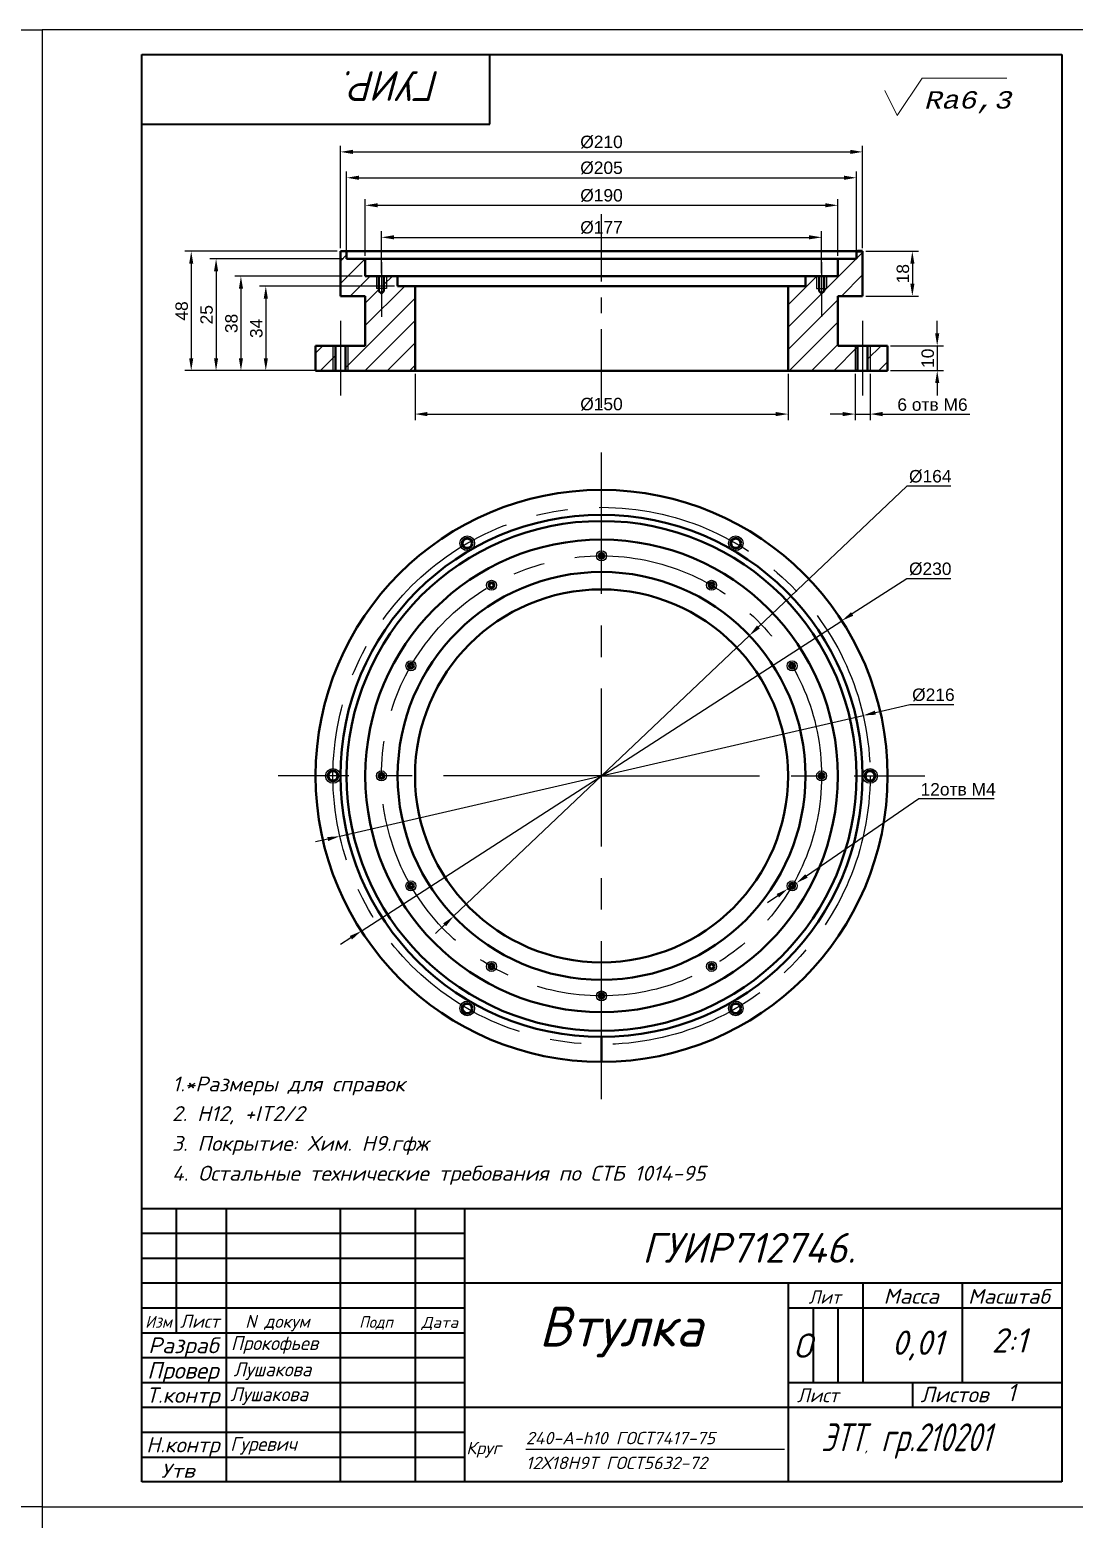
# Model space of a CAD drawing. Header units: millimetres. Extents: x 10739 to 32134, y 609 to 16625.
# Drawn here: x 29031.8 to 29241.8, y 2167.8 to 2467.3 of the extents above; entities that cross this region are included whole.
import ezdxf
from ezdxf.enums import TextEntityAlignment as Align

# ---------------------------------------------------------------- set-up
doc = ezdxf.new("R2010")
doc.units = ezdxf.units.MM
doc.linetypes.add('CENTER', pattern=[50.8, 31.75, -6.35, 6.35, -6.35])
for name, color, linetype in [('1', 2, 'Continuous'), ('разм', 3, 'Continuous'), ('РАМКА', 7, 'Continuous')]:
    doc.layers.add(name, color=color, linetype=linetype)
for name, color, linetype, lineweight in [('2', 1, 'Continuous', 60), ('разьеры', 10, 'Continuous', 25), ('тонкая-текст-02', 4, 'Continuous', 20)]:
    doc.layers.add(name, color=color, linetype=linetype, lineweight=lineweight)
doc.styles.add('6', font='cour.ttf', dxfattribs={"oblique": 15, "height": 3.5})
doc.styles.add('ADRF1', font='romans', dxfattribs={"oblique": 15})
doc.styles.add('ISOCPEUR', font='isocpeur.ttf', dxfattribs={"oblique": 15})
doc.styles.get("Standard").update_dxf_attribs({"font": 'arial.ttf'})
doc.dimstyles.new('ISO-25', dxfattribs={"dimtxt": 2.5, "dimasz": 2.5, "dimexe": 1.25, "dimexo": 0.625, "dimtad": 1, "dimtxsty": 'Standard', "dimcen": 2.5, "dimadec": 0, "dimazin": 0, "dimtfac": 1, "dimtmove": 0, "dimatfit": 3, "dimfxl": 1, "dimarcsym": 0})
doc.dimstyles.new('СВОЙ', dxfattribs={"dimtxt": 2.5, "dimasz": 2.5, "dimexe": 1.25, "dimexo": 0.625, "dimtad": 1, "dimtoh": 1, "dimtxsty": 'Standard', "dimcen": 2.5, "dimclrd": 256, "dimclre": 256, "dimadec": 0, "dimazin": 0, "dimtfac": 1, "dimtmove": 0, "dimatfit": 3, "dimfxl": 1, "dimarcsym": 0})
pattern_1 = [(45, (206.5095, -572.3923), (-2.24506403, 2.24506403), [])]

# ---------------------------------------------------------------- blocks, each defined once
blk = doc.blocks.new('*D420')
at = {"layer": 'Defpoints', "color": 0, "transparency": 16777216}
for p in [(29199.25, 2442.76), (29094.25, 2422.77), (29199.25, 2422.77)]:
    blk.add_point(p, dxfattribs=at)
at = {"layer": 'разьеры', "color": 0, "lineweight": -2, "transparency": 16777216}
for p, q in [((29094.25, 2423.39), (29094.25, 2444.01)), ((29199.25, 2423.39), (29199.25, 2444.01)), ((29096.75, 2442.76), (29196.75, 2442.76))]:
    blk.add_line(p, q, dxfattribs=at)
at = {"layer": 'разьеры', "color": 0, "transparency": 16777216}
for points in [[(29096.75, 2443.18), (29096.75, 2442.35), (29094.25, 2442.76)], [(29196.75, 2443.18), (29196.75, 2442.35), (29199.25, 2442.76)]]:
    blk.add_solid(points, dxfattribs=at)
at = {"layer": 'разьеры', "color": 0, "lineweight": 25, "transparency": 16777216, "insert": (29146.75, 2444.73), "char_height": 2.5, "attachment_point": 5}
blk.add_mtext('%%C210', dxfattribs=at)
blk = doc.blocks.new('*D421')
at = {"layer": 'Defpoints', "color": 0, "transparency": 16777216}
for p in [(29197.75, 2398.77), (29200.75, 2398.77), (29200.75, 2390.04)]:
    blk.add_point(p, dxfattribs=at)
at = {"layer": 'разьеры', "color": 0, "lineweight": -2, "transparency": 16777216}
for p, q in [((29197.75, 2398.14), (29197.75, 2388.79)), ((29200.75, 2398.14), (29200.75, 2388.79)), ((29195.25, 2390.04), (29192.75, 2390.04)), ((29197.75, 2390.04), (29200.75, 2390.04)), ((29203.25, 2390.04), (29220.84, 2390.04))]:
    blk.add_line(p, q, dxfattribs=at)
at = {"layer": 'разьеры', "color": 0, "transparency": 16777216}
for points in [[(29195.25, 2390.46), (29195.25, 2389.62), (29197.75, 2390.04)], [(29203.25, 2390.46), (29203.25, 2389.62), (29200.75, 2390.04)]]:
    blk.add_solid(points, dxfattribs=at)
at = {"layer": 'разьеры', "color": 0, "lineweight": 25, "transparency": 16777216, "insert": (29213.3, 2391.94), "char_height": 2.5, "attachment_point": 5}
blk.add_mtext('6 отв М6', dxfattribs=at)
blk = doc.blocks.new('*D422')
at = {"layer": 'Defpoints', "color": 0, "transparency": 16777216}
for p in [(29195.06, 2348.48), (29098.45, 2286.09)]:
    blk.add_point(p, dxfattribs=at)
at = {"layer": 'разьеры', "lineweight": -2, "transparency": 16777216}
for p, q in [((29208.11, 2356.91), (29197.16, 2349.84)), ((29216.97, 2356.91), (29208.11, 2356.91)), ((29098.45, 2286.09), (29195.06, 2348.48)), ((29096.35, 2284.74), (29094.25, 2283.38))]:
    blk.add_line(p, q, dxfattribs=at)
at = {"layer": 'разьеры', "transparency": 16777216}
for points in [[(29196.93, 2350.19), (29197.38, 2349.49), (29195.06, 2348.48)], [(29096.13, 2285.09), (29096.58, 2284.39), (29098.45, 2286.09)]]:
    blk.add_solid(points, dxfattribs=at)
at = {"layer": 'разьеры', "color": 0, "lineweight": 25, "transparency": 16777216, "insert": (29212.85, 2358.89), "char_height": 2.5, "attachment_point": 5}
blk.add_mtext('%%C230', dxfattribs=at)
blk = doc.blocks.new('*D423')
at = {"layer": 'Defpoints', "color": 0, "transparency": 16777216}
for p in [(29199.25, 2422.77), (29199.25, 2413.77), (29209.25, 2413.77)]:
    blk.add_point(p, dxfattribs=at)
at = {"layer": 'разьеры', "color": 0, "lineweight": -2, "transparency": 16777216}
for p, q in [((29199.88, 2422.77), (29210.5, 2422.77)), ((29209.25, 2420.27), (29209.25, 2416.27)), ((29199.88, 2413.77), (29210.5, 2413.77))]:
    blk.add_line(p, q, dxfattribs=at)
at = {"layer": 'разьеры', "color": 0, "transparency": 16777216}
for points in [[(29208.84, 2420.27), (29209.67, 2420.27), (29209.25, 2422.77)], [(29208.84, 2416.27), (29209.67, 2416.27), (29209.25, 2413.77)]]:
    blk.add_solid(points, dxfattribs=at)
at = {"layer": 'разьеры', "color": 0, "lineweight": 25, "transparency": 16777216, "insert": (29207.35, 2418.27), "char_height": 2.5, "attachment_point": 5, "rotation": 90}
blk.add_mtext('18', dxfattribs=at)
blk = doc.blocks.new('*U414')
at = {"lineweight": 25}
blk.add_circle((0, 0), 1.48, dxfattribs=at)
at = {"lineweight": 60}
blk.add_circle((0, 0), 1, dxfattribs=at)
blk = doc.blocks.new('*U416')
at = {"color": 0, "linetype": 'ByBlock', "lineweight": -2, "transparency": 16777216}
for p, rotation in [((28913.24, 2939.65), 120), ((28967.24, 2939.65), 60.00000000000001), ((28886.24, 2892.88), 180), ((28913.24, 2846.12), 240), ((28967.24, 2846.12), 299.9999999999999)]:
    blk.add_blockref('*U414', p, dxfattribs=dict(at, rotation=rotation))
blk.add_blockref('*U414', (28994.24, 2892.88), dxfattribs=at)
blk = doc.blocks.new('*D424')
at = {"layer": 'Defpoints', "color": 0, "transparency": 16777216}
for p in [(29094.25, 2422.77), (29064.25, 2398.77), (29094.25, 2398.77)]:
    blk.add_point(p, dxfattribs=at)
at = {"layer": 'разьеры', "color": 0, "lineweight": -2, "transparency": 16777216}
for p, q in [((29093.63, 2422.77), (29063, 2422.77)), ((29064.25, 2420.27), (29064.25, 2401.27)), ((29093.63, 2398.77), (29063, 2398.77))]:
    blk.add_line(p, q, dxfattribs=at)
at = {"layer": 'разьеры', "color": 0, "transparency": 16777216}
for points in [[(29063.84, 2420.27), (29064.67, 2420.27), (29064.25, 2422.77)], [(29063.84, 2401.27), (29064.67, 2401.27), (29064.25, 2398.77)]]:
    blk.add_solid(points, dxfattribs=at)
at = {"layer": 'разьеры', "color": 0, "lineweight": 25, "transparency": 16777216, "insert": (29062.35, 2410.77), "char_height": 2.5, "attachment_point": 5, "rotation": 90}
blk.add_mtext('48', dxfattribs=at)
blk = doc.blocks.new('*D425')
at = {"layer": 'Defpoints', "color": 0, "transparency": 16777216}
for p in [(29204.25, 2403.77), (29204.25, 2398.77), (29214.25, 2398.77)]:
    blk.add_point(p, dxfattribs=at)
at = {"layer": 'разьеры', "color": 0, "lineweight": -2, "transparency": 16777216}
for p, q in [((29214.25, 2406.27), (29214.25, 2408.77)), ((29204.88, 2403.77), (29215.5, 2403.77)), ((29214.25, 2403.77), (29214.25, 2398.77)), ((29204.88, 2398.77), (29215.5, 2398.77)), ((29214.25, 2396.27), (29214.25, 2393.77))]:
    blk.add_line(p, q, dxfattribs=at)
at = {"layer": 'разьеры', "color": 0, "transparency": 16777216}
for points in [[(29213.83, 2406.27), (29214.67, 2406.27), (29214.25, 2403.77)], [(29213.83, 2396.27), (29214.67, 2396.27), (29214.25, 2398.77)]]:
    blk.add_solid(points, dxfattribs=at)
at = {"layer": 'разьеры', "color": 0, "lineweight": 25, "transparency": 16777216, "insert": (29212.35, 2401.27), "char_height": 2.5, "attachment_point": 5, "rotation": 90}
blk.add_mtext('10', dxfattribs=at)
blk = doc.blocks.new('*D426')
at = {"layer": 'Defpoints', "color": 0, "transparency": 16777216}
for p in [(29198, 2437.56), (29095.5, 2421.27), (29198, 2421.27)]:
    blk.add_point(p, dxfattribs=at)
at = {"layer": 'разьеры', "color": 0, "lineweight": -2, "transparency": 16777216}
for p, q in [((29095.5, 2421.89), (29095.5, 2438.81)), ((29198, 2421.89), (29198, 2438.81)), ((29098, 2437.56), (29195.5, 2437.56))]:
    blk.add_line(p, q, dxfattribs=at)
at = {"layer": 'разьеры', "color": 0, "transparency": 16777216}
for points in [[(29098, 2437.98), (29098, 2437.14), (29095.5, 2437.56)], [(29195.5, 2437.98), (29195.5, 2437.14), (29198, 2437.56)]]:
    blk.add_solid(points, dxfattribs=at)
at = {"layer": 'разьеры', "color": 0, "lineweight": 25, "transparency": 16777216, "insert": (29146.75, 2439.53), "char_height": 2.5, "attachment_point": 5}
blk.add_mtext('%%C205', dxfattribs=at)
blk = doc.blocks.new('*D427')
at = {"layer": 'Defpoints', "color": 0, "transparency": 16777216}
for p in [(29194.25, 2432.02), (29099.25, 2421.27), (29194.25, 2421.27)]:
    blk.add_point(p, dxfattribs=at)
at = {"layer": 'разьеры', "color": 0, "lineweight": -2, "transparency": 16777216}
for p, q in [((29099.25, 2421.89), (29099.25, 2433.27)), ((29101.75, 2432.02), (29191.75, 2432.02)), ((29194.25, 2421.89), (29194.25, 2433.27))]:
    blk.add_line(p, q, dxfattribs=at)
at = {"layer": 'разьеры', "color": 0, "transparency": 16777216}
for points in [[(29101.75, 2432.44), (29101.75, 2431.61), (29099.25, 2432.02)], [(29191.75, 2432.44), (29191.75, 2431.61), (29194.25, 2432.02)]]:
    blk.add_solid(points, dxfattribs=at)
at = {"layer": 'разьеры', "color": 0, "lineweight": 25, "transparency": 16777216, "insert": (29146.75, 2433.99), "char_height": 2.5, "attachment_point": 5}
blk.add_mtext('%%C190', dxfattribs=at)
blk = doc.blocks.new('*D428')
at = {"layer": 'Defpoints', "color": 0, "transparency": 16777216}
for p in [(29099.25, 2417.77), (29074.25, 2398.77), (29099.25, 2398.77)]:
    blk.add_point(p, dxfattribs=at)
at = {"layer": 'разьеры', "color": 0, "lineweight": -2, "transparency": 16777216}
for p, q in [((29098.63, 2417.77), (29073, 2417.77)), ((29074.25, 2415.27), (29074.25, 2401.27)), ((29098.63, 2398.77), (29073, 2398.77))]:
    blk.add_line(p, q, dxfattribs=at)
at = {"layer": 'разьеры', "color": 0, "transparency": 16777216}
for points in [[(29073.84, 2415.27), (29074.67, 2415.27), (29074.25, 2417.77)], [(29073.84, 2401.27), (29074.67, 2401.27), (29074.25, 2398.77)]]:
    blk.add_solid(points, dxfattribs=at)
at = {"layer": 'разьеры', "color": 0, "lineweight": 25, "transparency": 16777216, "insert": (29072.35, 2408.27), "char_height": 2.5, "attachment_point": 5, "rotation": 90}
blk.add_mtext('38', dxfattribs=at)
blk = doc.blocks.new('*D429')
at = {"layer": 'Defpoints', "color": 0, "transparency": 16777216}
for p in [(29095.5, 2421.27), (29069.25, 2398.77), (29095.75, 2398.77)]:
    blk.add_point(p, dxfattribs=at)
at = {"layer": 'разьеры', "color": 0, "lineweight": -2, "transparency": 16777216}
for p, q in [((29094.88, 2421.27), (29068, 2421.27)), ((29069.25, 2418.77), (29069.25, 2401.27)), ((29095.13, 2398.77), (29068, 2398.77))]:
    blk.add_line(p, q, dxfattribs=at)
at = {"layer": 'разьеры', "color": 0, "transparency": 16777216}
for points in [[(29068.84, 2418.77), (29069.67, 2418.77), (29069.25, 2421.27)], [(29068.84, 2401.27), (29069.67, 2401.27), (29069.25, 2398.77)]]:
    blk.add_solid(points, dxfattribs=at)
at = {"layer": 'разьеры', "color": 0, "lineweight": 25, "transparency": 16777216, "insert": (29067.35, 2410.02), "char_height": 2.5, "attachment_point": 5, "rotation": 90}
blk.add_mtext('25', dxfattribs=at)
blk = doc.blocks.new('*D430')
at = {"layer": 'Defpoints', "color": 0, "transparency": 16777216}
for p in [(29105.75, 2415.77), (29079.25, 2398.77), (29105.75, 2398.77)]:
    blk.add_point(p, dxfattribs=at)
at = {"layer": 'разьеры', "color": 0, "lineweight": -2, "transparency": 16777216}
for p, q in [((29105.13, 2415.77), (29078, 2415.77)), ((29079.25, 2413.27), (29079.25, 2401.27)), ((29105.13, 2398.77), (29078, 2398.77))]:
    blk.add_line(p, q, dxfattribs=at)
at = {"layer": 'разьеры', "color": 0, "transparency": 16777216}
for points in [[(29078.84, 2413.27), (29079.67, 2413.27), (29079.25, 2415.77)], [(29078.84, 2401.27), (29079.67, 2401.27), (29079.25, 2398.77)]]:
    blk.add_solid(points, dxfattribs=at)
at = {"layer": 'разьеры', "color": 0, "lineweight": 25, "transparency": 16777216, "insert": (29077.35, 2407.27), "char_height": 2.5, "attachment_point": 5, "rotation": 90}
blk.add_mtext('34', dxfattribs=at)
blk = doc.blocks.new('*D431')
at = {"layer": 'Defpoints', "color": 0, "transparency": 16777216}
for p in [(29191, 2425.58), (29102.5, 2417.77), (29191, 2417.77)]:
    blk.add_point(p, dxfattribs=at)
at = {"layer": 'разьеры', "color": 0, "lineweight": -2, "transparency": 16777216}
for p, q in [((29102.5, 2418.39), (29102.5, 2426.83)), ((29191, 2418.39), (29191, 2426.83)), ((29105, 2425.58), (29188.5, 2425.58))]:
    blk.add_line(p, q, dxfattribs=at)
at = {"layer": 'разьеры', "color": 0, "transparency": 16777216}
for points in [[(29105, 2426), (29105, 2425.17), (29102.5, 2425.58)], [(29188.5, 2426), (29188.5, 2425.17), (29191, 2425.58)]]:
    blk.add_solid(points, dxfattribs=at)
at = {"layer": 'разьеры', "color": 0, "lineweight": 25, "transparency": 16777216, "insert": (29146.75, 2427.55), "char_height": 2.5, "attachment_point": 5}
blk.add_mtext('%%C177', dxfattribs=at)
blk = doc.blocks.new('*D419')
at = {"layer": 'Defpoints', "color": 0, "transparency": 16777216}
for p in [(29184.25, 2294.6), (29185.9, 2295.73)]:
    blk.add_point(p, dxfattribs=at)
at = {"layer": 'разьеры', "lineweight": -2, "transparency": 16777216}
for p, q in [((29210.55, 2312.67), (29187.96, 2297.15)), ((29225.73, 2312.67), (29210.55, 2312.67)), ((29184.25, 2294.6), (29185.9, 2295.73)), ((29182.19, 2293.18), (29180.13, 2291.77))]:
    blk.add_line(p, q, dxfattribs=at)
at = {"layer": 'разьеры', "transparency": 16777216}
for points in [[(29187.72, 2297.49), (29188.2, 2296.8), (29185.9, 2295.73)], [(29181.96, 2293.53), (29182.43, 2292.84), (29184.25, 2294.6)]]:
    blk.add_solid(points, dxfattribs=at)
at = {"layer": 'разьеры', "color": 0, "lineweight": 25, "transparency": 16777216, "insert": (29218.46, 2314.57), "char_height": 2.5, "attachment_point": 5}
blk.add_mtext('12отв М4', dxfattribs=at)
blk = doc.blocks.new('*D432')
at = {"layer": 'Defpoints', "color": 0, "transparency": 16777216}
for p in [(29199.37, 2329.43), (29094.14, 2305.15)]:
    blk.add_point(p, dxfattribs=at)
at = {"layer": 'разьеры', "lineweight": -2, "transparency": 16777216}
for p, q in [((29208.73, 2331.59), (29201.81, 2329.99)), ((29217.6, 2331.59), (29208.73, 2331.59)), ((29094.14, 2305.15), (29199.37, 2329.43)), ((29091.7, 2304.58), (29089.27, 2304.02))]:
    blk.add_line(p, q, dxfattribs=at)
at = {"layer": 'разьеры', "transparency": 16777216}
for points in [[(29201.71, 2330.4), (29201.9, 2329.59), (29199.37, 2329.43)], [(29091.61, 2304.99), (29091.79, 2304.18), (29094.14, 2305.15)]]:
    blk.add_solid(points, dxfattribs=at)
at = {"layer": 'разьеры', "color": 0, "lineweight": 25, "transparency": 16777216, "insert": (29213.48, 2333.56), "char_height": 2.5, "attachment_point": 5}
blk.add_mtext('%%C216', dxfattribs=at)
blk = doc.blocks.new('*D433')
at = {"layer": 'Defpoints', "color": 0, "transparency": 16777216}
for p in [(29176.49, 2345.52), (29117.02, 2289.06)]:
    blk.add_point(p, dxfattribs=at)
at = {"layer": 'разьеры', "lineweight": -2, "transparency": 16777216}
for p, q in [((29208.11, 2375.53), (29178.3, 2347.24)), ((29216.97, 2375.53), (29208.11, 2375.53)), ((29117.02, 2289.06), (29176.49, 2345.52)), ((29115.2, 2287.34), (29113.39, 2285.62))]:
    blk.add_line(p, q, dxfattribs=at)
at = {"layer": 'разьеры', "transparency": 16777216}
for points in [[(29178.02, 2347.54), (29178.59, 2346.93), (29176.49, 2345.52)], [(29114.92, 2287.64), (29115.49, 2287.04), (29117.02, 2289.06)]]:
    blk.add_solid(points, dxfattribs=at)
at = {"layer": 'разьеры', "color": 0, "lineweight": 25, "transparency": 16777216, "insert": (29212.85, 2377.5), "char_height": 2.5, "attachment_point": 5}
blk.add_mtext('%%C164', dxfattribs=at)
blk = doc.blocks.new('*U417')
at = {"lineweight": 25}
blk.add_circle((0, 0), 1, dxfattribs=at)
at = {"lineweight": 60}
blk.add_circle((0, 0), 0.5, dxfattribs=at)
blk = doc.blocks.new('*U418')
at = {"color": 0, "linetype": 'ByBlock', "lineweight": -2, "transparency": 16777216}
for p, rotation in [((28940.24, 2937.13), 89.99999999999997), ((28918.12, 2931.21), 119.9999999999999), ((28962.37, 2931.21), 59.99999999999997), ((28901.92, 2915.01), 149.9999999999999), ((28978.57, 2915.01), 29.99999999999999), ((28895.99, 2892.88), 180), ((28901.92, 2870.76), 209.9999999999999), ((28978.57, 2870.76), 329.9999999999998), ((28918.12, 2854.56), 239.9999999999999), ((28962.37, 2854.56), 299.9999999999998), ((28940.24, 2848.63), 269.9999999999999)]:
    blk.add_blockref('*U417', p, dxfattribs=dict(at, rotation=rotation))
blk.add_blockref('*U417', (28984.49, 2892.88), dxfattribs=at)
blk = doc.blocks.new('*D434')
at = {"layer": 'Defpoints', "color": 0, "transparency": 16777216}
for p in [(29109.25, 2398.77), (29184.25, 2398.77), (29184.25, 2390.04)]:
    blk.add_point(p, dxfattribs=at)
at = {"layer": 'разьеры', "lineweight": -2, "transparency": 16777216}
for p, q in [((29109.25, 2398.14), (29109.25, 2388.79)), ((29184.25, 2398.14), (29184.25, 2388.79)), ((29111.75, 2390.04), (29181.75, 2390.04))]:
    blk.add_line(p, q, dxfattribs=at)
at = {"layer": 'разьеры', "transparency": 16777216}
for points in [[(29111.75, 2390.46), (29111.75, 2389.62), (29109.25, 2390.04)], [(29181.75, 2390.46), (29181.75, 2389.62), (29184.25, 2390.04)]]:
    blk.add_solid(points, dxfattribs=at)
at = {"layer": 'разьеры', "color": 0, "lineweight": 25, "transparency": 16777216, "insert": (29146.75, 2392.01), "char_height": 2.5, "attachment_point": 5}
blk.add_mtext('%%C150', dxfattribs=at)

msp = doc.modelspace()

# ---------------------------------------------------------------- hatches: boundary and pattern name
at = {"lineweight": 25}
h = msp.add_hatch(dxfattribs=at)
h.set_pattern_fill('ANSI31', color=256)
h.set_pattern_definition(pattern_1)
h.paths.add_polyline_path([(29094.25423, 2422.76838), (29095.50423, 2422.76838), (29095.50423, 2421.26838), (29099.25423, 2421.26838), (29099.25423, 2417.76838), (29101.50423, 2417.76838), (29101.50423, 2415.26838), (29102.00423, 2415.26838), (29102.00423, 2414.77559), (29102.50423, 2414.2828), (29103.00423, 2414.77559), (29103.00423, 2415.26838), (29103.50423, 2415.26838), (29103.50423, 2417.76838), (29105.75423, 2417.76838), (29105.75423, 2415.76838), (29109.25423, 2415.76838), (29109.25423, 2398.76838), (29095.75423, 2398.76838), (29095.75423, 2403.76838), (29099.25423, 2403.76838), (29099.25423, 2413.76838), (29094.25423, 2413.76838)])
h.paths.add_polyline_path([(29101.50423, 2417.76838), (29102.00423, 2417.76838), (29102.00423, 2415.26838), (29101.50423, 2415.26838)], flags=17)
h.paths.add_polyline_path([(29103.00423, 2417.76838), (29103.50423, 2417.76838), (29103.50423, 2415.26838), (29103.00423, 2415.26838)], flags=17)
h.paths.add_polyline_path([(29089.25423, 2403.76838), (29092.75423, 2403.76838), (29092.75423, 2398.76838), (29089.25423, 2398.76838)])
h.paths.add_polyline_path([(29092.75423, 2403.76838), (29093.25423, 2403.76838), (29093.25423, 2398.76838), (29092.75423, 2398.76838)])
h.paths.add_polyline_path([(29095.25423, 2403.76838), (29095.75423, 2403.76838), (29095.75423, 2398.76838), (29095.25423, 2398.76838)], flags=17)
h = msp.add_hatch(dxfattribs=at)
h.set_pattern_fill('ANSI31', color=256)
h.set_pattern_definition(pattern_1)
h.paths.add_polyline_path([(29199.25423, 2422.76838), (29198.00423, 2422.76838), (29198.00423, 2421.26838), (29194.25423, 2421.26838), (29194.25423, 2417.76838), (29192.00423, 2417.76838), (29192.00423, 2415.26838), (29191.50423, 2415.26838), (29191.50423, 2414.77559), (29191.00423, 2414.2828), (29190.50423, 2414.77559), (29190.50423, 2415.26838), (29190.00423, 2415.26838), (29190.00423, 2417.76838), (29187.75423, 2417.76838), (29187.75423, 2415.76838), (29184.25423, 2415.76838), (29184.25423, 2398.76838), (29197.75423, 2398.76838), (29197.75423, 2403.76838), (29194.25423, 2403.76838), (29194.25423, 2413.76838), (29199.25423, 2413.76838)])
h.paths.add_polyline_path([(29192.00423, 2417.76838), (29191.50423, 2417.76838), (29191.50423, 2415.26838), (29192.00423, 2415.26838)], flags=17)
h.paths.add_polyline_path([(29190.50423, 2417.76838), (29190.00423, 2417.76838), (29190.00423, 2415.26838), (29190.50423, 2415.26838)], flags=17)
h.paths.add_polyline_path([(29204.25423, 2403.76838), (29200.75423, 2403.76838), (29200.75423, 2398.76838), (29204.25423, 2398.76838)])
h.paths.add_polyline_path([(29200.75423, 2403.76838), (29200.25423, 2403.76838), (29200.25423, 2398.76838), (29200.75423, 2398.76838)])
h.paths.add_polyline_path([(29198.25423, 2403.76838), (29197.75423, 2403.76838), (29197.75423, 2398.76838), (29198.25423, 2398.76838)], flags=17)

# ---------------------------------------------------------------- linework, layer by layer
at = {"color": 0, "lineweight": 40}
for p, q in [((29054.29592, 2175.31534), (29054.29592, 2462.31534)), ((29054.29592, 2462.31534), (29239.29592, 2462.31534)), ((29124.29592, 2448.31534), (29124.29592, 2462.31534)), ((29239.29592, 2462.31534), (29239.29592, 2175.31534)), ((29054.29592, 2448.31534), (29124.29592, 2448.31534)), ((29054.29592, 2230.31534), (29239.29592, 2230.31534)), ((29061.29592, 2205.31534), (29061.29592, 2230.31534)), ((29071.29592, 2230.31534), (29071.29592, 2175.31534)), ((29094.29592, 2175.31534), (29094.29592, 2230.31534)), ((29109.29592, 2230.31534), (29109.29592, 2175.31534)), ((29119.29592, 2175.31534), (29119.29592, 2230.31534)), ((29054.29592, 2225.31534), (29119.29592, 2225.31534)), ((29054.29592, 2220.31534), (29119.29592, 2220.31534)), ((29054.29592, 2215.31534), (29119.29592, 2215.31534)), ((29119.29592, 2215.31534), (29239.29592, 2215.31534)), ((29184.29592, 2215.31534), (29184.29592, 2175.31534)), ((29199.29592, 2215.31534), (29199.29592, 2195.31534)), ((29219.29592, 2215.31534), (29219.29592, 2195.31534)), ((29054.29592, 2210.31534), (29119.29592, 2210.31534)), ((29184.29592, 2210.31534), (29239.29592, 2210.31534)), ((29189.29592, 2210.31534), (29189.29592, 2195.31534)), ((29194.29592, 2210.31534), (29194.29592, 2195.31534)), ((29054.29592, 2205.31534), (29119.29592, 2205.31534)), ((29054.29592, 2200.31534), (29119.29592, 2200.31534)), ((29054.29592, 2195.31534), (29119.29592, 2195.31534)), ((29184.29592, 2195.31534), (29239.29592, 2195.31534)), ((29209.29592, 2195.31534), (29209.29592, 2190.31534)), ((29054.29592, 2190.31534), (29119.29592, 2190.31534)), ((29119.29592, 2190.31534), (29239.29592, 2190.31534)), ((29054.29592, 2185.31534), (29119.29592, 2185.31534)), ((29054.29592, 2180.31534), (29119.29592, 2180.31534)), ((29239.29592, 2175.31534), (29054.29592, 2175.31534))]:
    msp.add_line(p, q, dxfattribs=at)
at = {"linetype": 'CENTER', "lineweight": 25, "ltscale": 0.5}
for p, q in [((29146.75423, 2391.26838), (29146.75423, 2430.26838)), ((29094.25423, 2408.76838), (29094.25423, 2393.76838)), ((29199.25423, 2408.76838), (29199.25423, 2393.76838))]:
    msp.add_line(p, q, dxfattribs=at)
at = {"lineweight": 50}
for p, q in [((29094.25423, 2422.76838), (29095.25423, 2422.76838)), ((29095.50423, 2422.76838), (29094.25423, 2422.76838)), ((29094.25423, 2422.76838), (29094.25423, 2413.76838)), ((29095.50423, 2422.76838), (29146.75423, 2422.76838)), ((29095.50423, 2421.26838), (29095.50423, 2422.76838)), ((29095.50423, 2421.26838), (29099.25423, 2421.26838)), ((29095.50423, 2421.26838), (29099.25423, 2421.26838)), ((29099.25423, 2421.26838), (29099.25423, 2417.76838)), ((29099.25423, 2421.26838), (29146.75423, 2421.26838)), ((29198.00423, 2422.76838), (29146.75423, 2422.76838)), ((29194.25423, 2421.26838), (29146.75423, 2421.26838)), ((29198.00423, 2421.26838), (29194.25423, 2421.26838)), ((29198.00423, 2421.26838), (29194.25423, 2421.26838)), ((29194.25423, 2421.26838), (29194.25423, 2417.76838)), ((29198.00423, 2422.76838), (29199.25423, 2422.76838)), ((29198.00423, 2422.76838), (29198.00423, 2421.26838)), ((29198.00423, 2422.76838), (29198.00423, 2421.26838)), ((29199.25423, 2422.76838), (29199.25423, 2413.76838)), ((29099.25423, 2417.76838), (29105.75423, 2417.76838)), ((29102.00423, 2417.76838), (29102.00423, 2414.77559)), ((29103.00423, 2417.76838), (29103.00423, 2415.26838)), ((29105.75423, 2417.76838), (29105.75423, 2415.76838)), ((29105.75423, 2417.76838), (29146.75423, 2417.76838)), ((29187.75423, 2417.76838), (29146.75423, 2417.76838)), ((29194.25423, 2417.76838), (29187.75423, 2417.76838)), ((29187.75423, 2417.76838), (29187.75423, 2415.76838)), ((29190.50423, 2417.76838), (29190.50423, 2415.26838)), ((29191.50423, 2417.76838), (29191.50423, 2414.77559)), ((29102.50423, 2414.2828), (29102.00423, 2414.77559)), ((29103.00423, 2414.77559), (29102.50423, 2414.2828)), ((29103.00423, 2415.26838), (29103.00423, 2414.77559)), ((29105.75423, 2415.76838), (29109.25423, 2415.76838)), ((29109.25423, 2415.76838), (29109.25423, 2398.76838)), ((29109.25423, 2415.76838), (29146.75423, 2415.76838)), ((29184.25423, 2415.76838), (29146.75423, 2415.76838)), ((29187.75423, 2415.76838), (29184.25423, 2415.76838)), ((29184.25423, 2415.76838), (29184.25423, 2398.76838)), ((29190.50423, 2415.26838), (29190.50423, 2414.77559)), ((29190.50423, 2414.77559), (29191.00423, 2414.2828)), ((29191.00423, 2414.2828), (29191.50423, 2414.77559)), ((29099.25423, 2413.76838), (29094.25423, 2413.76838)), ((29099.25423, 2413.76838), (29099.25423, 2403.76838)), ((29194.25423, 2413.76838), (29199.25423, 2413.76838)), ((29194.25423, 2413.76838), (29194.25423, 2403.76838)), ((29089.25423, 2403.76838), (29099.25423, 2403.76838)), ((29089.25423, 2403.76838), (29089.25423, 2398.76838)), ((29204.25423, 2403.76838), (29194.25423, 2403.76838)), ((29204.25423, 2403.76838), (29204.25423, 2398.76838)), ((29109.25423, 2398.76838), (29089.25423, 2398.76838)), ((29109.25423, 2398.76838), (29146.75423, 2398.76838)), ((29184.25423, 2398.76838), (29146.75423, 2398.76838)), ((29184.25423, 2398.76838), (29204.25423, 2398.76838)), ((29146.75423, 2259.78894), (29146.75423, 2264.78894))]:
    msp.add_line(p, q, dxfattribs=at)
at = {"linetype": 'CENTER', "lineweight": 25}
for p, q in [((29102.50423, 2420.58275), (29102.50423, 2409.62212)), ((29191.00423, 2420.58275), (29191.00423, 2409.62212)), ((29146.75423, 2252.28894), (29146.75423, 2382.28894)), ((29146.75423, 2317.28894), (29081.75423, 2317.28894)), ((29146.75423, 2317.28894), (29211.75423, 2317.28894))]:
    msp.add_line(p, q, dxfattribs=at)
at = {"lineweight": 60}
msp.add_line((29199.25423, 2422.76838), (29198.25423, 2422.76838), dxfattribs=at)
at = {"lineweight": 25}
for p, q in [((29103.50423, 2415.26838), (29101.50423, 2415.26838)), ((29190.00423, 2415.26838), (29192.00423, 2415.26838))]:
    msp.add_line(p, q, dxfattribs=at)
at = {"lineweight": 50}
for radius in [57.5, 52.5, 51.25, 47.5, 41, 37.5]:
    msp.add_circle((29146.75423, 2317.28894), radius, dxfattribs=at)
at = {"linetype": 'CENTER', "lineweight": 25}
for radius in [54, 44.25]:
    msp.add_circle((29146.75423, 2317.28894), radius, dxfattribs=at)
at = {"layer": '1', "color": 7}
for p, q in [((29101.50423, 2417.76838), (29101.50423, 2415.26838)), ((29103.50423, 2417.76838), (29103.50423, 2415.26838)), ((29190.00423, 2417.76838), (29190.00423, 2415.26838)), ((29192.00423, 2417.76838), (29192.00423, 2415.26838))]:
    msp.add_line(p, q, dxfattribs=at)
at = {"layer": '1', "color": 7, "lineweight": 50}
for p, q in [((29093.25423, 2403.76838), (29093.25423, 2398.76838)), ((29095.25423, 2403.76838), (29095.25423, 2398.76838)), ((29198.25423, 2403.76838), (29198.25423, 2398.76838)), ((29200.25423, 2403.76838), (29200.25423, 2398.76838))]:
    msp.add_line(p, q, dxfattribs=at)
at = {"layer": '2', "color": 7, "lineweight": 50}
for p, q in [((29101.00423, 2417.76838), (29104.00423, 2417.76838)), ((29192.50423, 2417.76838), (29189.50423, 2417.76838))]:
    msp.add_line(p, q, dxfattribs=at)
at = {"layer": '2', "color": 7, "lineweight": 25}
for p, q in [((29092.75423, 2403.76838), (29092.75423, 2398.76838)), ((29095.75423, 2403.76838), (29095.75423, 2398.76838)), ((29197.75423, 2403.76838), (29197.75423, 2398.76838)), ((29200.75423, 2403.76838), (29200.75423, 2398.76838))]:
    msp.add_line(p, q, dxfattribs=at)
at = {"layer": 'разм', "color": 7}
msp.add_line((29131.54211, 2181.88299), (29183.54211, 2181.88299), dxfattribs=at)
at = {"layer": 'разьеры', "color": 0}
for p, q in [((28824.29592, 2467.31534), (29034.29592, 2467.31534)), ((29034.29592, 2467.31534), (29034.29592, 2170.31534)), ((29244.29592, 2467.31534), (29034.29592, 2467.31534)), ((29034.29592, 2170.31534), (28824.29592, 2170.31534)), ((29034.29592, 2170.31534), (29034.29592, 1873.31534))]:
    msp.add_line(p, q, dxfattribs=at)
at = {"layer": 'РАМКА', "color": 7, "lineweight": -3}
msp.add_line((29034.29592, 2170.31534), (29664.29592, 2170.31534), dxfattribs=at)
at = {"layer": 'тонкая-текст-02', "color": 7, "lineweight": 20}
for p, q in [((29206.23064, 2450.07816), (29211.23064, 2457.57816)), ((29211.23064, 2457.57816), (29228.23064, 2457.57816)), ((29203.73064, 2455.07816), (29206.23064, 2450.07816))]:
    msp.add_line(p, q, dxfattribs=at)

# ---------------------------------------------------------------- block references
at = {"lineweight": 25}
for name in ['*U416', '*U418']:
    msp.add_blockref(name, (206.50945, -575.59476), dxfattribs=at)

# ---------------------------------------------------------------- texts
at = {"color": 0, "lineweight": 40, "style": 'ISOCPEUR', "oblique": 15}
for s, height, p, p2 in [('Лит', 2.688645, (29188.3969, 2211.15581), (29194.84965, 2211.15581)), ('Масса', 3.01234, (29203.45331, 2211.15581), (29214.59897, 2211.15581)), ('Масштаб', 2.933068, (29220.45172, 2211.15581), (29236.8769, 2211.15581)), ('Изм', 2.38948, (29054.98183, 2206.31716), (29060.35816, 2206.31716)), ('Лист', 2.654978, (29061.97407, 2206.29627), (29069.939, 2206.29627)), ('N докум', 2.588603, (29075.11621, 2206.29627), (29088.05922, 2206.29627)), ('Подп', 2.33455, (29098.01539, 2206.29627), (29104.78558, 2206.29627)), ('Дата', 2.166931, (29110.56016, 2206.29627), (29117.92773, 2206.29627)), ('Разраб', 3.177024, (29055.60212, 2201.19087), (29069.73988, 2201.19087)), ('Провер', 3.334158, (29055.403, 2196.08546), (29069.73988, 2196.08546)), ('Т.контр', 3.069818, (29055.20387, 2191.22318), (29069.939, 2191.22318)), ('Лист', 2.802709, (29186.05045, 2191.33265), (29194.45857, 2191.33265)), ('Листов', 3.110829, (29210.88375, 2191.33265), (29224.5714, 2191.33265)), ('Н.контр', 3.069818, (29055.20387, 2181.25549), (29069.939, 2181.25549)), ('Утв', 2.820914, (29058.19072, 2176.15008), (29064.96092, 2176.15008))]:
    msp.add_text(s, height=height, dxfattribs=at).set_placement(p, p2, align=Align.ALIGNED)
at = {"color": 0, "lineweight": 40, "insert": (29114.38407, 2453.00522), "char_height": 3, "attachment_point": 1, "rotation": 180, "style": 'ISOCPEUR'}
msp.add_mtext('{\\H2x;\\W0.965;ГУИР.}', dxfattribs=at)
at = {"color": 0, "lineweight": 40, "attachment_point": 1, "style": 'ISOCPEUR'}
for s, insert, char_height, width in [('{\\H2x;\\W0.965;ГУИР712746.}', (29154.93867, 2225.38757), 3, 20.1356952), ('{\\H1.4x;\\W0.965;Прокофьев}', (29072.2487, 2204.62575), 2, 19.0739928), ('{\\H1.4x;\\Q15;\\W0.965;O}', (29185.15722, 2205.17038), 3.5, 8.8811705), ('{\\H1.4x;\\Q15;\\W0.965;0,01}', (29205.12189, 2205.76587), 3.5, 8.8811705)]:
    msp.add_mtext(s, dxfattribs=dict(at, insert=insert, char_height=char_height, width=width))
for s, insert, char_height in [('{\\H2x;\\W0.965;Втулка}', (29134.18238, 2210.54155), 4), ('{\\H1.4x;\\Q15;\\W0.965;2:1}', (29225.1997, 2206.2141), 3.5), ('{\\H1.4x;\\W0.965;Лушакова }', (29072.76042, 2199.35142), 2), ('{\\H1.4x;\\W0.965;Лушакова }', (29072.09468, 2194.35142), 2), ('{\\H1.4x;\\Q15;\\W0.965;1}', (29228.30608, 2195.0267), 2.5), ('{\\H2.8x;\\W0.734;ЭТТ\\H0.35714x;\\W1;\\C7;,\\H2.8x;\\W0.734;\\C0; гр.210201}', (29190.89729, 2187.09535), 2), ('{\\H1.4x;\\W0.965;Гуревич }', (29072.09468, 2184.35142), 2)]:
    msp.add_mtext(s, dxfattribs=dict(at, insert=insert, char_height=char_height))
at = {"layer": 'разм', "color": 7, "style": 'ADRF1', "oblique": 15}
for s, height, p in [('1.*Размеры для справок', 3, (29060.45732, 2253.82419)), ('2. Н12, +IT2/2', 3, (29060.39038, 2247.8841)), ('3. Покрытие: Хим. Н9.гфж', 3, (29060.39038, 2241.8841)), ('4. Остальные технические требования по СТБ 1014-95', 3, (29060.39038, 2235.8841)), ('Круг', 2.5, (29119.54211, 2180.88299)), ('240-А-h10 ГОСТ7417-75', 2.5, (29131.54211, 2182.88299)), ('12Х18Н9Т ГОСТ5632-72', 2.5, (29131.54211, 2177.88299))]:
    msp.add_text(s, height=height, dxfattribs=at).set_placement(p)
at = {"layer": 'тонкая-текст-02', "color": 7, "lineweight": 40, "insert": (29211.53829, 2454.97064), "char_height": 3.5, "width": 27, "attachment_point": 1, "style": '6'}
msp.add_mtext('Ra6,3', dxfattribs=at)

# ---------------------------------------------------------------- dimensions: what is measured, and where the dimension line sits
at = {"layer": 'разьеры', "lineweight": 25}
for base, p1, p2, text, dimstyle, picture, middle in [((29199.25423, 2442.76194), (29094.25423, 2422.76838), (29199.25423, 2422.76838), '%%C210', 'ISO-25', '*D420', (29146.75423, 2444.73329)), ((29198.00423, 2437.55996), (29095.50423, 2421.26838), (29198.00423, 2421.26838), '%%C205', 'ISO-25', '*D426', (29146.75423, 2439.53131)), ((29194.25423, 2432.02233), (29099.25423, 2421.26838), (29194.25423, 2421.26838), '%%C190', 'ISO-25', '*D427', (29146.75423, 2433.99368)), ((29191.00423, 2425.58275), (29102.50423, 2417.76838), (29191.00423, 2417.76838), '%%C177', 'ISO-25', '*D431', (29146.75423, 2427.5541)), ((29184.25423, 2390.0389), (29109.25423, 2398.76838), (29184.25423, 2398.76838), '%%C150', 'СВОЙ', '*D434', (29146.75423, 2392.01025)), ((29200.75423, 2390.0389), (29197.75423, 2398.76838), (29200.75423, 2398.76838), '6 отв М6', 'ISO-25', '*D421', (29213.29943, 2391.94034))]:
    dim = msp.add_linear_dim(base=base, p1=p1, p2=p2, text=text, dimstyle=dimstyle, dxfattribs=at)
    dim.commit()
    dim.dimension.update_dxf_attribs({"geometry": picture, "text_midpoint": middle})
for base, p1, p2, text, picture, middle in [((29064.25423, 2398.76838), (29094.25423, 2422.76838), (29094.25423, 2398.76838), '48', '*D424', (29062.3528, 2410.76838)), ((29069.25423, 2398.76838), (29095.50423, 2421.26838), (29095.75423, 2398.76838), '25', '*D429', (29067.3528, 2410.01838)), ((29209.25411, 2413.76838), (29199.25423, 2422.76838), (29199.25423, 2413.76838), '18', '*D423', (29207.35268, 2418.26838)), ((29074.25423, 2398.76838), (29099.25423, 2417.76838), (29099.25423, 2398.76838), '38', '*D428', (29072.35195, 2408.26838)), ((29079.25423, 2398.76838), (29105.75423, 2415.76838), (29105.75423, 2398.76838), '34', '*D430', (29077.35195, 2407.26838)), ((29214.25129, 2398.76838), (29204.25423, 2403.76838), (29204.25423, 2398.76838), '10', '*D425', (29212.34986, 2401.26838))]:
    dim = msp.add_linear_dim(base=base, p1=p1, p2=p2, angle=90, text=text, dimstyle='ISO-25', dxfattribs=at)
    dim.commit()
    dim.dimension.update_dxf_attribs({"geometry": picture, "text_midpoint": middle})
for p1, p2, text, picture, middle in [((29117.01749, 2289.0626), (29176.49098, 2345.51528), '%%C164', '*D433', (29212.84995, 2375.52668)), ((29098.45211, 2286.09351), (29195.05636, 2348.48438), '%%C230', '*D422', (29212.8508, 2356.91385)), ((29094.13715, 2305.14636), (29199.37132, 2329.43152), '%%C216', '*D432', (29208.73331, 2331.59202)), ((29184.25169, 2294.5976), (29185.90003, 2295.73028), '12отв М4', '*D419', (29218.45729, 2312.67227))]:
    dim = msp.add_diameter_dim_2p(p1=p1, p2=p2, text=text, dimstyle='СВОЙ', dxfattribs=at)
    dim.commit()
    dim.dimension.update_dxf_attribs({"geometry": picture, "text_midpoint": middle, "dimtype": 163})

doc.saveas('drawing.dxf')
